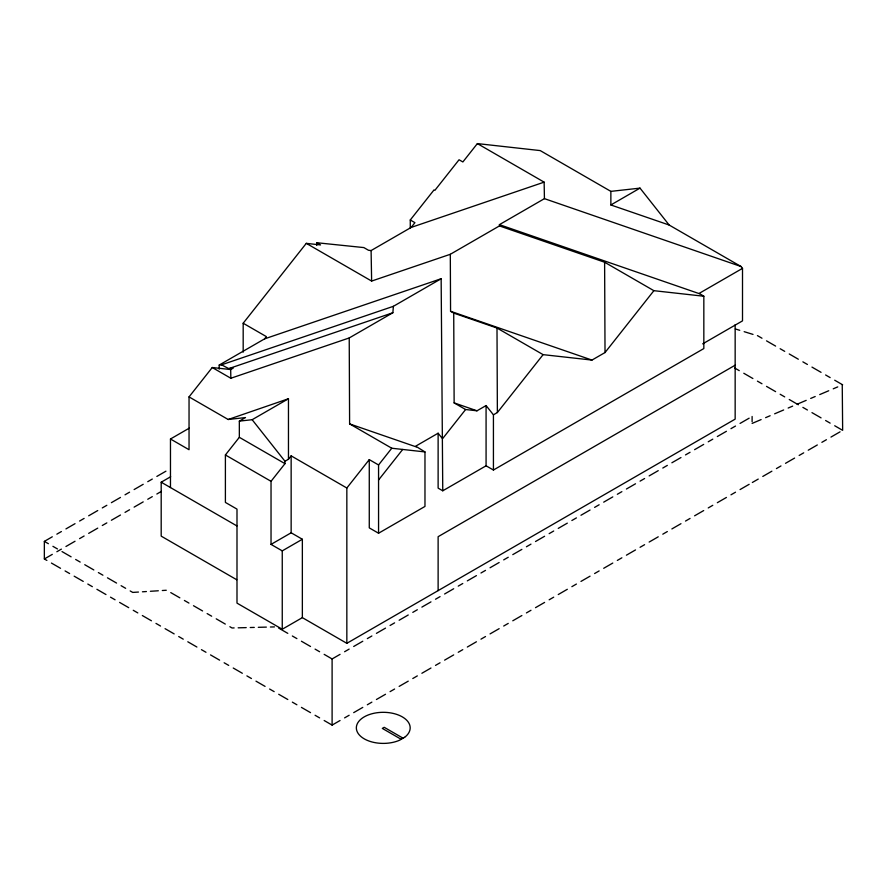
<?xml version="1.0" encoding="UTF-8"?>
<svg xmlns="http://www.w3.org/2000/svg" width="887" height="887" viewBox="0 0 887 887"><rect width="100%" height="100%" fill="white"/><g stroke="black" fill="none" stroke-linecap="round" stroke-linejoin="round"><path stroke-width="1.33" d="M170.47 487.562L170.47 438.998L189.042 449.72L189.042 396.899L212.248 367.517L230.842 378.25L349.223 337.947L392.863 312.745L393.385 306.314L441.149 278.74L442.757 490.799L438.123 488.127L438.123 433.211L415.681 446.172L424.973 451.926L424.973 506.433L378.561 533.231L369.269 527.876L369.269 459.61L378.561 464.965L378.561 533.231M243.182 352.161L243.182 323.234L306.292 243.348L320.54 244.934L316.726 242.728L316.726 245.389M219.2 369.214L219.2 365.067L264.648 338.834L266.388 336.628L243.182 323.234M410.271 228.292L410.271 219.987L434.053 189.885L434.874 190.35L459.056 159.76L462.87 161.955L477.372 143.594L540.227 150.59L610.866 191.37L640.015 188.122L669.164 225.032L741.055 266.532L742.508 268.362L742.508 320.872L702.704 343.857M735.157 324.72L735.157 419.13L346.839 643.319L302.356 617.64L282.254 629.249L236.995 603.127L236.995 509.116L225.398 502.419L225.398 454.964L239.335 437.313L239.335 421.125L245.511 417.566L228.181 419.496L189.042 396.899M316.726 242.728L363.858 247.584L368.504 250.267L371.099 250.555L411.158 227.427L414.916 222.67L410.271 219.987M302.356 617.64L302.356 539.263L282.254 550.871L271.034 544.396L271.034 481.308L284.982 463.657L284.982 461.262L252.152 419.706L239.335 421.125M284.982 461.262L288.463 459.255L291.147 455.851L346.839 488.005L346.839 643.319M346.839 488.005L369.269 459.61M378.561 464.965L391.777 448.234L424.973 451.926M378.561 480L402.698 449.443M442.757 438.455L465.608 409.528L477.006 410.792L486.076 405.559L493.427 414.817L493.427 470.032L486.076 465.797L442.757 490.799M493.427 414.817L497.374 412.533L543.11 354.645L591.973 360.078L605.023 352.549L653.885 290.681L703.834 296.236L703.834 348.558L493.427 470.032M212.248 367.517L230.687 369.569L233.126 368.16L228.768 368.615L221.539 364.823L219.2 365.067M306.292 243.348L371.631 281.068L450.308 254.292L499.436 225.919L499.414 224.655L544.43 198.655L741.055 266.532M170.47 438.998L189.308 428.122M610.866 191.37L610.866 204.964L640.015 188.122M252.152 419.706L288.463 398.74L288.463 459.255M46.889 560.429L44.35 558.965L44.35 541.38L52.3 536.79M56.846 534.162L61.391 531.546M65.937 528.918L75.029 523.674M79.575 521.046L84.121 518.418M88.667 515.802L97.747 510.546M102.293 507.918L106.839 505.302M111.385 502.674L120.477 497.43M125.023 494.802L129.569 492.174M134.114 489.557L143.206 484.302M147.752 481.685L152.298 479.058M156.844 476.43L165.936 471.185M236.729 579.743L161.19 536.136L161.19 482.206L170.67 476.729M44.35 558.965L52.3 554.375M56.846 551.747L61.391 549.12M65.937 546.503L75.029 541.247M79.575 538.631L84.121 536.003M88.667 533.375L97.747 528.131M102.293 525.503L106.839 522.886M111.385 520.259L120.477 515.014M125.023 512.387L129.569 509.759M134.114 507.131L143.206 501.887M147.752 499.259L152.298 496.642M156.844 494.015L161.39 491.387M742.508 268.362L699.189 293.375L703.834 296.236M271.034 544.396L291.147 532.788L302.356 539.263M735.157 365.2L438.123 536.69L438.123 590.62M324.165 654.362L332.104 658.952L340.054 654.362M344.599 651.734L349.145 649.107M353.691 646.49L362.783 641.234M367.329 638.607L371.875 635.99M376.421 633.362L385.512 628.118M390.058 625.49L394.604 622.862M399.15 620.246L408.242 614.99M412.788 612.374L417.333 609.746M421.879 607.118L430.971 601.874M435.517 599.246L440.063 596.618M444.598 594.002L453.689 588.746M458.235 586.13L462.781 583.502M467.327 580.874L476.419 575.63M480.965 573.002L485.511 570.385M490.056 567.758L499.148 562.502M503.694 559.885L508.24 557.258M512.786 554.63L521.878 549.386M526.423 546.758L530.969 544.141M535.515 541.513L544.607 536.269M549.153 533.641L553.699 531.014M558.245 528.397L567.325 523.142M571.871 520.514L576.417 517.897M580.963 515.269L590.055 510.025M594.6 507.397L599.146 504.77M603.692 502.153L612.784 496.897M617.33 494.281L621.876 491.653M626.422 489.025L635.513 483.781M640.059 481.153L644.605 478.525M649.151 475.909L658.243 470.653M662.789 468.037L667.334 465.409M671.88 462.781L680.972 457.537M685.518 454.909L690.053 452.292M694.599 449.665L703.69 444.409M708.236 441.793L712.782 439.165M717.328 436.537L726.42 431.293M730.966 428.665L735.511 426.048M740.057 423.421L749.149 418.176M324.165 720.51L332.104 725.1L340.054 720.51M344.599 717.882L349.145 715.266M353.691 712.638L362.783 707.394M367.329 704.766L371.875 702.138M376.421 699.51L385.512 694.266M390.058 691.638L394.604 689.022M399.15 686.394L408.242 681.149M412.788 678.522L417.333 675.894M421.879 673.277L430.971 668.022M435.517 665.394L440.063 662.777M444.598 660.15L453.689 654.905M458.235 652.278L462.781 649.65M467.327 647.033L476.419 641.778M480.965 639.161L485.511 636.533M490.056 633.906L499.148 628.661M503.694 626.034L508.24 623.406M512.786 620.789L521.878 615.534M526.423 612.917L530.969 610.289M535.515 607.662L544.607 602.417M549.153 599.789L553.699 597.173M558.245 594.545L567.325 589.29M571.871 586.673L576.417 584.045M580.963 581.417L590.055 576.173M594.6 573.545L599.146 570.929M603.692 568.301L612.784 563.057M617.33 560.429L621.876 557.801M626.422 555.184L635.513 549.929M640.059 547.301L644.605 544.685M649.151 542.057L658.243 536.812M662.789 534.185L667.334 531.557M671.88 528.94L680.972 523.685M685.518 521.068L690.053 518.44M694.599 515.813L703.69 510.568M708.236 507.941L712.782 505.313M717.328 502.696L726.42 497.441M730.966 494.824L735.511 492.196M740.057 489.569L749.149 484.324M752.342 482.484L758.241 479.08M762.787 476.452L771.878 471.197M776.424 468.58L780.97 465.952M785.516 463.324L794.608 458.08M799.154 455.452L803.7 452.836M808.234 450.208L817.326 444.964M821.872 442.336L826.418 439.708M830.964 437.08L840.056 431.836M752.109 423.421L761.124 419.584M765.625 417.655L770.138 415.737M774.639 413.819L783.653 409.971M788.166 408.042L792.668 406.124M797.18 404.206L806.194 400.359M810.696 398.429L815.208 396.511M819.71 394.593L828.724 390.746M833.237 388.816L837.738 386.898M842.251 384.98L842.65 430.339L834.7 425.749M228.181 419.496L288.463 398.74M411.158 227.427L544.141 182.145L544.43 198.655M264.648 338.834L441.149 278.74M221.539 364.823L393.385 306.314M228.768 368.615L392.863 312.745M138.461 592.05L132.751 592.416L130.189 590.942M142.43 591.795L146.41 591.54M150.38 591.285L158.329 590.775M162.299 590.52L166.279 590.265M234.135 627.918L232.05 627.974L229.855 626.71M238.159 627.819L246.22 627.619M250.245 627.519L254.281 627.419M258.305 627.32L266.366 627.109M270.402 627.009L274.427 626.909M735.312 328.944L739.736 330.308M744.16 331.671L753.019 334.41M610.866 204.964L669.164 225.032M499.414 224.655L699.455 293.719M499.436 225.919L604.612 262.23L653.885 290.681M450.308 254.292L450.563 311.259L591.973 360.078M450.563 311.259L453.723 313.089L496.997 328.024L543.11 354.645M453.723 313.089L454.133 402.898L477.006 410.792M349.223 337.947L349.611 423.886L416.269 446.904M477.372 143.594L544.141 182.145M757.431 335.608L761.977 338.224M766.523 340.852L775.615 346.096M780.161 348.724L784.707 351.352M789.253 353.968L798.333 359.224M802.879 361.852L807.425 364.468M811.971 367.096L821.063 372.34M825.609 374.968L830.154 377.596M834.7 380.213L842.65 384.803M734.702 368.016L739.248 370.644M743.794 373.261L752.886 378.516M757.431 381.144L761.977 383.761M766.523 386.388L775.615 391.633M780.161 394.26L784.707 396.888M789.253 399.505L798.333 404.76M802.879 407.377L807.425 410.005M811.971 412.632L821.063 417.877M825.609 420.505L830.154 423.132M454.133 402.898L465.608 409.528M349.611 423.886L391.777 448.234M239.335 437.313L284.982 463.657M225.398 454.964L271.034 481.308M161.19 482.206L236.929 525.936M278.706 628.118L287.798 633.362M292.344 635.99L296.89 638.607M301.436 641.234L310.528 646.49M315.073 649.107L319.619 651.734M170.759 592.594L179.85 597.838M184.396 600.466L188.942 603.082M193.488 605.71L202.58 610.955M207.126 613.582L211.671 616.21M216.217 618.827L225.309 624.082M403.186 738.261L384.215 727.307L382.308 728.404L401.279 739.359M44.35 541.38L48.375 543.698M52.921 546.325L57.467 548.953M62.012 551.57L71.104 556.825M75.65 559.453L80.196 562.07M84.742 564.697L93.822 569.942M98.368 572.57L102.914 575.197M107.46 577.814L116.552 583.069M121.098 585.686L125.644 588.314M51.435 563.057L60.527 568.301M65.073 570.929L69.618 573.545M74.164 576.173L83.256 581.417M87.802 584.045L92.348 586.673M96.894 589.29L105.974 594.545M110.52 597.173L115.066 599.789M119.612 602.417L128.704 607.662M133.25 610.289L137.795 612.917M142.341 615.534L151.433 620.789M155.979 623.406L160.525 626.034M165.071 628.661L174.162 633.906M178.708 636.533L183.254 639.161M187.8 641.778L196.892 647.033M201.438 649.65L205.984 652.278M210.529 654.905L219.61 660.15M224.156 662.777L228.702 665.394M233.248 668.022L242.339 673.277M246.885 675.894L251.431 678.522M255.977 681.149L265.069 686.394M269.615 689.022L274.161 691.638M278.706 694.266L287.798 699.51M292.344 702.138L296.89 704.766M301.436 707.394L310.528 712.638M315.073 715.266L319.619 717.882M438.123 433.211L441.87 437.945M291.147 455.84L291.147 532.788M371.099 250.555L371.631 281.068M230.687 369.569L230.842 378.25M604.612 262.23L605.023 352.549M496.997 328.024L497.374 412.533M752.109 416.469L752.109 421.713M486.076 405.559L486.076 465.797M332.104 658.952L332.104 725.1M282.254 550.871L282.254 629.249M404.616 737.319L399.649 740.19A26.92 15.545 0 0 1 356.984 731.221A26.92 15.545 0 0 1 389.083 712.682A26.92 15.545 0 0 1 404.616 737.319"/></g></svg>
